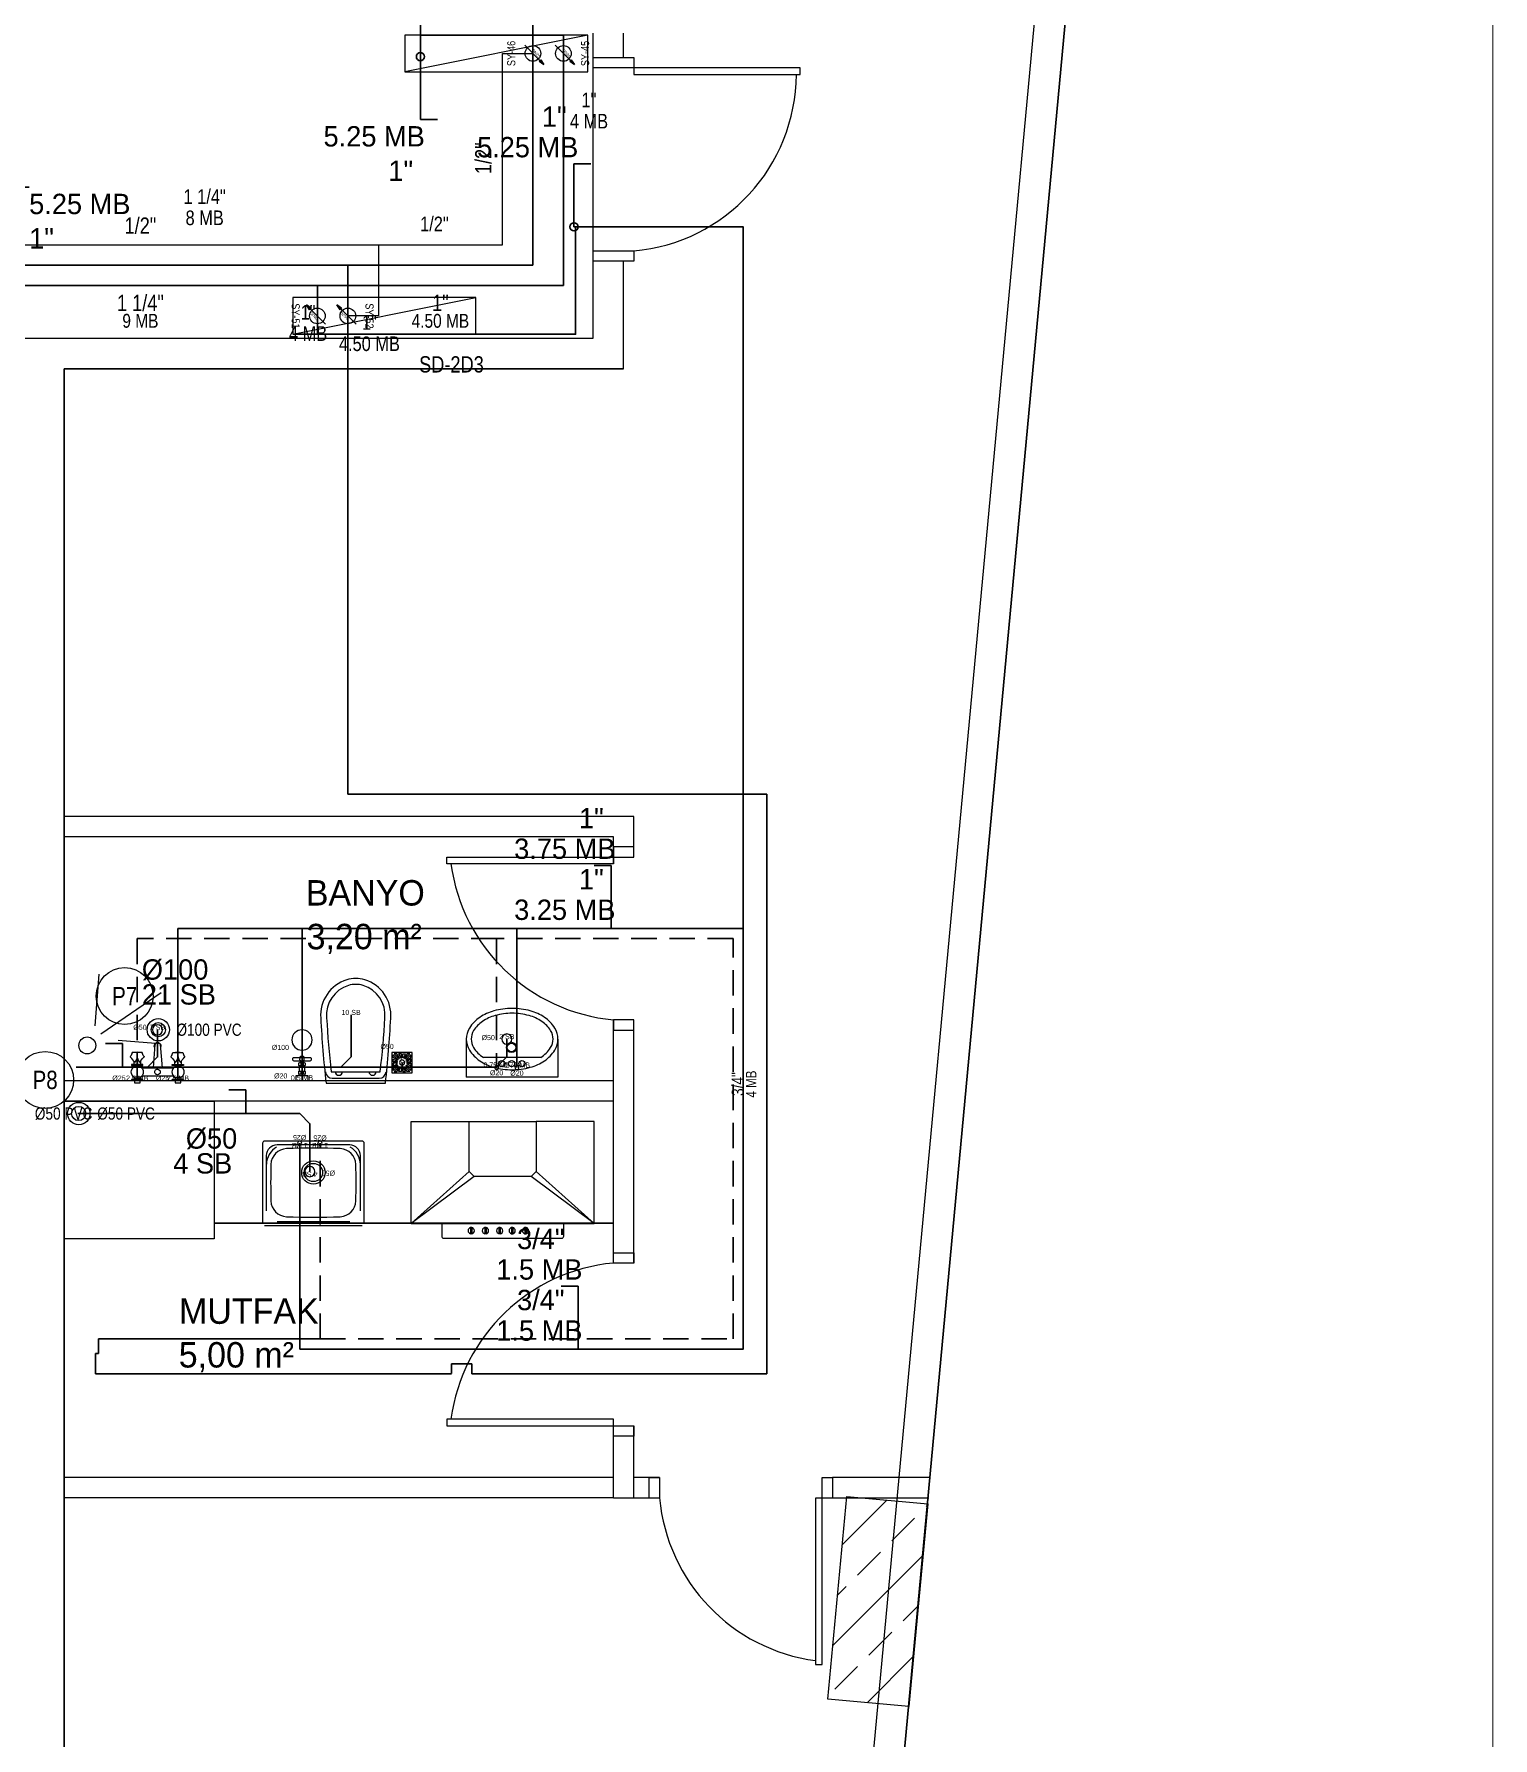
# Model space of a CAD drawing. Header units: centimetres. Extents: x 247996 to 315152, y -468471 to -440326.
# Drawn here: x 257984 to 258701, y -444919 to -444081 of the extents above; entities that cross this region are included whole.
import ezdxf
from ezdxf.enums import TextEntityAlignment as Align

# ---------------------------------------------------------------- set-up
doc = ezdxf.new("R2010")
doc.units = ezdxf.units.CM
doc.linetypes.add('0', pattern=[500, 500])
doc.linetypes.add('BASMA HATTI', pattern=[0.375, 0.25, -0.125])
for name, color, linetype, lineweight in [('SCOTT-ANTED', 144, 'CONTINUOUS', 0), ('SCOTT-MTY-PISSU-BORU-TAVANDAN', 6, 'PISSU HATTI', 30), ('SCOTT-MTY-PISSU-CAP', 211, 'CONTINUOUS', 30), ('SCOTT-MTY-SICAKSU-BORU', 1, 'BASMA HATTI', 30), ('SCOTT-MTY-SOGUKSU-BORU', 5, '0', 30), ('SCOTT-MTY-TEMIZSU-CAP', 101, 'CONTINUOUS', 30)]:
    doc.layers.add(name, color=color, linetype=linetype, lineweight=lineweight)
for name, color, linetype in [('SCOTT-MD-YUK-BIRIMI', 7, 'CONTINUOUS'), ('SCOTT-MKDU0', 50, 'CONTINUOUS'), ('SCOTT-MTY-PISSU-KOLON', 211, 'Continuous'), ('SCOTT-MTY-PISSU-KOLONNO', 211, 'Continuous'), ('SCOTT-MTY-SAYAC', 3, 'Continuous'), ('SCOTT-MTY-SIRKULASYON-BORU', 31, 'Continuous'), ('SCOTT-MTY-TEFRIS', 15, 'CONTINUOUS'), ('SCOTT-MTY-VANA', 1, 'Continuous'), ('SCOTT-MTY-YUK-BIRIMI', 7, 'CONTINUOUS')]:
    doc.layers.add(name, color=color, linetype=linetype)
doc.styles.add('CAP', font='wturkce.SHX', dxfattribs={"width": 0.65})
doc.styles.add('MtXpl_Comic_Sans_MS', font='comic.ttf')
doc.styles.add('MTY_CAP', font='wturkce.SHX', dxfattribs={"width": 0.65})
doc.styles.add('ROTAS', font='arial.ttf')
doc.linetypes.add('PISSU HATTI', pattern='A,0.5,0.5,["(",Standard,S=0.1,R=0,X=-0.01,Y=-0.036],-0.05', length=0.9)

# ---------------------------------------------------------------- blocks, each defined once
blk = doc.blocks.new('T-DOLAP')
blk.add_line((-45, -9), (45, 9))
blk.add_lwpolyline([(-45, -9), (45, -9), (45, 9), (-45, 9)], close=True)
blk = doc.blocks.new('MTY-SU SAYACI')
at = {"layer": 'SCOTT-MTY-VANA'}
blk.add_hatch(color=256, dxfattribs=at).paths.add_polyline_path([(9.8, 9.8), (5.6, 7), (7, 5.6)])
for p, q in [((-7.3, -7.3), (6.3, 6.3)), ((5.6, 7), (9.8, 9.8)), ((7, 5.6), (5.6, 7)), ((7, 5.6), (9.8, 9.8))]:
    blk.add_line(p, q, dxfattribs=at)
blk.add_circle((0, 0), 7, dxfattribs=at)
blk.add_attdef('CAP', (-2.3, -1.2), '', height=2.5, rotation=45, dxfattribs=at)
blk = doc.blocks.new('T-KOLON-P')
for radius in [5.5, 3.5]:
    blk.add_circle((0, 0), radius)
blk = doc.blocks.new('SUZGEC1')
at = {"layer": 'SCOTT-MTY-TEFRIS'}
blk.add_lwpolyline([(-5, -5), (-5, 5), (5, 5), (5, -5)], close=True, dxfattribs=at)
for points in [[(-4.33, 3.86), (-1.99, 1.52, 0.029484), (-2.15, 1.27), (-4.33, 2.48)], [(-2.48, 0.33), (-4.33, 0.33), (-4.33, 1.72), (-2.41, 0.65, 0.032775)], [(-3.86, 4.33), (-2.48, 4.33), (-1.27, 2.15, 0.029484), (-1.52, 1.99)], [(-0.65, 2.41, -0.032775), (-0.33, 2.48), (-0.33, 4.33), (-1.72, 4.33)], [(0.33, 2.48), (0.33, 4.33), (1.72, 4.33), (0.65, 2.41, 0.032775)], [(1.27, 2.15), (2.48, 4.33), (3.86, 4.33), (1.52, 1.99, 0.029484)], [(4.33, 3.86), (1.99, 1.52, -0.029484), (2.15, 1.27), (4.33, 2.48)], [(4.33, 0.33), (4.33, 1.72), (2.41, 0.65, -0.032775), (2.48, 0.33)], [(-2.48, -0.33), (-4.33, -0.33), (-4.33, -1.72), (-2.41, -0.65, -0.032775)], [(-4.33, -3.86), (-1.99, -1.52, -0.029484), (-2.15, -1.27), (-4.33, -2.48)], [(-3.86, -4.33), (-2.48, -4.33), (-1.27, -2.15, -0.029484), (-1.52, -1.99)], [(-0.33, -4.33), (-1.72, -4.33), (-0.65, -2.41, 0.032775), (-0.33, -2.48)], [(0.33, -2.48), (0.33, -4.33), (1.72, -4.33), (0.65, -2.41, -0.032775)], [(2.48, -4.33), (1.27, -2.15, 0.029484), (1.52, -1.99), (3.86, -4.33)], [(4.33, -2.48), (4.33, -3.86), (1.99, -1.52, 0.029484), (2.15, -1.27)], [(4.33, -0.33), (4.33, -1.72), (2.41, -0.65, 0.032775), (2.48, -0.33)]]:
    blk.add_lwpolyline(points, format="xyb", close=True, dxfattribs=at)
blk.add_circle((0, 0), 1.25, dxfattribs=at)
at = {"layer": 'SCOTT-MD-YUK-BIRIMI', "color": 6, "style": 'CAP'}
blk.add_attdef('PSCP', (4.29, 6.72), '', height=2.5, dxfattribs=at)
blk.add_attdef('PS', text='', height=2.5, dxfattribs=at).set_placement((0, 0), align=Align.CENTER)
blk = doc.blocks.new('EVIYE1')
at = {"layer": 'SCOTT-MTY-TEFRIS', "color": 6}
blk.add_circle((0, 15), 2.5, dxfattribs=at)
at = {"layer": 'SCOTT-MTY-TEFRIS', "color": 3, "ltscale": 10}
blk.add_circle((-5, 1), 1, dxfattribs=at)
at = {"layer": 'SCOTT-MTY-TEFRIS', "color": 1, "ltscale": 10}
blk.add_circle((5, 1), 1, dxfattribs=at)
at = {"layer": 'SCOTT-MD-YUK-BIRIMI', "color": 6, "style": 'CAP'}
blk.add_attdef('PS', text='', height=2.5, dxfattribs=at).set_placement((0, 15), align=Align.CENTER)
blk.add_attdef('PSCP', (6.08, 14.48), '', height=2.5, dxfattribs=at)
at = {"layer": 'SCOTT-MD-YUK-BIRIMI', "color": 3, "style": 'CAP'}
for tag, p in [('SO', (-5, 1)), ('SOCP', (-5, -2.99))]:
    blk.add_attdef(tag, text='', height=2.5, dxfattribs=at).set_placement(p, align=Align.CENTER)
at = {"layer": 'SCOTT-MD-YUK-BIRIMI', "color": 1, "style": 'CAP'}
for tag, p in [('SC', (5, 1)), ('SCCP', (5, -2.8))]:
    blk.add_attdef(tag, text='', height=2.5, dxfattribs=at).set_placement(p, align=Align.CENTER)
blk = doc.blocks.new('KLOZET1')
at = {"layer": 'SCOTT-MTY-TEFRIS', "color": 15}
blk.add_lwpolyline([(-3.88, 11.44, 0.414214), (-4.52, 10.8), (-4.52, 10.3, 0.414214), (-3.88, 9.66), (3.88, 9.66, 0.414214), (4.52, 10.3), (4.52, 10.8, 0.414214), (3.88, 11.44)], format="xyb", close=True, dxfattribs=at)
for points in [[(-1.61, 8.64), (-1.61, 7.54)], [(1.13, 8.88), (-1.06, 8.88)], [(-0.51, 8.64), (-0.51, 7.54)], [(0.58, 8.64), (0.58, 7.54)], [(1.68, 8.64), (1.68, 7.54)], [(-1.61, 4.45), (-1.61, 3.35)], [(-1.35, 3.17), (-1.35, 2.32), (1.42, 2.32), (1.42, 3.17)], [(-1.21, 7.21), (-1.21, 4.8)], [(-1.06, 7.3), (1.13, 7.3)], [(1.13, 4.69), (-1.06, 4.69)], [(-1.06, 3.11), (1.13, 3.11)], [(-0.51, 4.45), (-0.51, 3.35)], [(0.58, 4.45), (0.58, 3.35)], [(1.28, 4.8), (1.28, 5.24), (1.28, 7.21)], [(1.68, 4.45), (1.68, 3.35)]]:
    blk.add_lwpolyline(points, dxfattribs=at)
at = {"layer": 'SCOTT-MTY-TEFRIS', "color": 15, "elevation": 0}
for points in [[(-1, 10.3), (-1, 10.8, -0.414214), (-0.36, 11.44)], [(1, 10.3), (1, 10.8, 0.414214), (0.36, 11.44)]]:
    blk.add_lwpolyline(points, format="xyb", dxfattribs=at)
at = {"layer": 'SCOTT-MTY-TEFRIS', "color": 15}
for points in [[(-0.76, 11.45), (0.76, 11.45), (0.76, 11.98), (-0.76, 11.98)], [(-0.76, 8.88), (0.76, 8.88), (0.76, 9.66), (-0.76, 9.66)], [(3, 0), (-3, 0), (-3, 2.32), (3, 2.32)]]:
    blk.add_lwpolyline(points, close=True, dxfattribs=at)
at = {"layer": 'SCOTT-MTY-TEFRIS', "color": 6}
blk.add_circle((0, 20), 5, dxfattribs=at)
at = {"layer": 'SCOTT-MTY-TEFRIS', "color": 15}
for centre, radius, start, end in [((-1.06, 8.15), 0.734, 41.75917, 138.24096), ((-0.36, 10.3, 0), 0.641, 179.99985, 270.00006), ((0.04, 8.15), 0.734, 41.75917, 138.24096), ((0.36, 10.3, 0), 0.641, 270.00006, 0), ((1.13, 8.15), 0.734, 41.75917, 138.24096), ((-1.06, 8.03), 0.734, 221.7593, 318.24081), ((-1.06, 3.96), 0.734, 41.75917, 138.24096), ((-1.06, 3.84), 0.734, 221.7593, 318.24081), ((0.04, 8.03), 0.734, 221.7593, 318.24081), ((0.04, 3.96), 0.734, 41.75917, 138.24096), ((0.04, 3.84), 0.734, 221.7593, 318.24081), ((1.13, 8.03), 0.734, 221.7593, 318.24081), ((1.13, 3.96), 0.734, 41.75917, 138.24096), ((1.13, 3.84), 0.734, 221.7593, 318.24081)]:
    blk.add_arc(centre, radius, start, end, dxfattribs=at)
at = {"layer": 'SCOTT-MD-YUK-BIRIMI', "color": 6, "style": 'CAP'}
blk.add_attdef('PS', text='', height=2.5, dxfattribs=at).set_placement((0, 20), align=Align.CENTER)
blk.add_attdef('PSCP', (6.63, 15.09), '', height=2.5, dxfattribs=at)
at = {"layer": 'SCOTT-MD-YUK-BIRIMI', "color": 3, "style": 'CAP'}
blk.add_attdef('SO', text='', height=2.5, dxfattribs=at).set_placement((0, 0.13), align=Align.CENTER)
blk.add_attdef('SOCP', (7.43, 1.09), '', height=2.5, dxfattribs=at)
blk = doc.blocks.new('LAVABO1')
at = {"layer": 'SCOTT-MTY-TEFRIS', "color": 6}
blk.add_circle((0, 15), 2.5, dxfattribs=at)
at = {"layer": 'SCOTT-MTY-TEFRIS', "color": 3, "ltscale": 10}
blk.add_circle((-5, 1), 1, dxfattribs=at)
at = {"layer": 'SCOTT-MTY-TEFRIS', "color": 1, "ltscale": 10}
blk.add_circle((5, 1), 1, dxfattribs=at)
at = {"layer": 'SCOTT-MD-YUK-BIRIMI', "color": 6, "style": 'CAP'}
blk.add_attdef('PS', text='', height=2.5, dxfattribs=at).set_placement((0, 15), align=Align.CENTER)
blk.add_attdef('PSCP', (6.08, 14.48), '', height=2.5, dxfattribs=at)
at = {"layer": 'SCOTT-MD-YUK-BIRIMI', "color": 3, "style": 'CAP'}
for tag, p in [('SO', (-5, 1)), ('SOCP', (-5, -2.99))]:
    blk.add_attdef(tag, text='', height=2.5, dxfattribs=at).set_placement(p, align=Align.CENTER)
at = {"layer": 'SCOTT-MD-YUK-BIRIMI', "color": 1, "style": 'CAP'}
for tag, p in [('SC', (5, 1)), ('SCCP', (5, -2.8))]:
    blk.add_attdef(tag, text='', height=2.5, dxfattribs=at).set_placement(p, align=Align.CENTER)
blk = doc.blocks.new('DUS TEKNESI1')
at = {"layer": 'SCOTT-MTY-TEFRIS'}
for points in [[(0, 18.37), (-0.63, 18.37, 0.391322), (-1.29, 17.76), (-2.2, 6.27)], [(0, 18.37), (0.63, 18.37, -0.391322), (1.29, 17.76), (2.2, 6.27)], [(-10, 13.89), (-10, 12.2, -0.146062), (-11.33, 8.88, 0.113221), (-13.28, 11.48, -0.416893), (-13.31, 11.96)], [(-6.69, 11.96, -0.17585), (-7.51, 13.89), (-12.49, 13.89, -0.17585), (-13.31, 11.96)], [(6.69, 11.96, 0.17585), (7.51, 13.89), (12.49, 13.89, 0.17585), (13.31, 11.96)], [(10, 13.89), (10, 12.2, 0.146062), (11.33, 8.88, -0.113221), (13.28, 11.48)], [(-12.77, 0.5), (-12.77, 0), (-10, 0), (-7.23, 0), (-7.23, 0.5, 0.153746), (-12.77, 0.5), (-10, 0.5), (-7.23, 0.5)], [(-8.61, 6.88, -0.601952), (-8.61, 1.65), (-8.61, 0.83)], [(8.61, 6.88, 0.601952), (8.61, 1.65), (11.39, 1.65, 0.601952), (11.39, 6.88)], [(12.77, 0.5), (12.77, 0), (10, 0), (7.23, 0), (7.23, 0.5, -0.153746), (12.77, 0.5), (10, 0.5), (7.23, 0.5)]]:
    blk.add_lwpolyline(points, format="xyb", dxfattribs=at)
for points in [[(-11.64, 9.5), (-11.64, 8.01)], [(-8.36, 9.5), (-8.36, 8.01)], [(8.36, 9.5), (8.36, 8.01)], [(11.64, 9.5), (11.64, 8.01)], [(-11.39, 7.51), (-11.39, 6.88), (-8.61, 6.88)], [(-8.61, 1.65), (-11.39, 1.65), (-11.39, 0.83)], [(-8.61, 7.51), (-8.61, 6.88)], [(7.82, 6.27), (-7.82, 6.27)], [(-7.82, 2.27), (7.82, 2.27)], [(11.39, 7.51), (11.39, 6.88), (8.61, 6.88)], [(8.61, 7.51), (8.61, 6.88)], [(8.61, 1.65), (8.61, 0.83)], [(11.39, 1.65), (11.39, 0.83)]]:
    blk.add_lwpolyline(points, dxfattribs=at)
for points in [[(-12.77, 7.51), (-10, 7.51), (-7.23, 7.51), (-7.23, 8.01), (-10, 8.01), (-12.77, 8.01)], [(-8.61, 0), (-8.61, -1.03), (-11.39, -1.03), (-11.39, 0)], [(12.77, 7.51), (10, 7.51), (7.23, 7.51), (7.23, 8.01), (10, 8.01), (12.77, 8.01)], [(11.39, 0), (11.39, -1.03), (8.61, -1.03), (8.61, 0)]]:
    blk.add_lwpolyline(points, close=True, dxfattribs=at)
at = {"layer": 'SCOTT-MTY-TEFRIS', "color": 6}
blk.add_circle((0, 25), 2.5, dxfattribs=at)
at = {"layer": 'SCOTT-MTY-TEFRIS'}
for centre, radius, start, end in [((0, 17.2), 1.6, 330.69749, 209.30263), ((-9.99, 2.25), 11.85, 79.4131, 100.58675), ((-3.77, 12.76), 6.25, 185.20803, 218.44761), ((-2.03, 5.93), 7.27, 130.25508, 156.09376), ((-6.95, 11.74), 0.344, 310.56547, 41.0891), ((6.95, 11.74), 0.344, 138.91075, 229.43465), ((2.03, 5.93), 7.27, 23.90632, 49.74465), ((9.99, 2.25), 11.85, 79.4131, 100.58675), ((3.77, 12.76), 6.25, 321.55251, 354.79208), ((13.05, 11.74), 0.344, 310.56547, 41.0891), ((-10, 4.27), 2.96, 117.90841, 242.09186), ((0, 4.27), 1.37, 90.00021, 270.00006), ((0, 4.27), 1.37, 270.00006, 90.00021)]:
    blk.add_arc(centre, radius, start, end, dxfattribs=at)
at = {"layer": 'SCOTT-MD-YUK-BIRIMI', "color": 6, "style": 'CAP'}
blk.add_attdef('PS', text='', height=2.5, dxfattribs=at).set_placement((0, 25), align=Align.CENTER)
blk.add_attdef('PSCP', (5.6, 25), '', height=2.5, dxfattribs=at)
at = {"layer": 'SCOTT-MD-YUK-BIRIMI', "color": 3, "style": 'CAP'}
blk.add_attdef('SO', text='', height=2.5, dxfattribs=at).set_placement((-10, 0), align=Align.CENTER)
blk.add_attdef('SOCP', (-5.56, 0), '', height=2.5, dxfattribs=at)
at = {"layer": 'SCOTT-MD-YUK-BIRIMI', "color": 1, "style": 'CAP'}
blk.add_attdef('SC', text='', height=2.5, dxfattribs=at).set_placement((10, 0), align=Align.CENTER)
blk.add_attdef('SCCP', (15.92, 0), '', height=2.5, dxfattribs=at)
blk = doc.blocks.new('MTY-PIS SU CAP SB')
at = {"layer": 'SCOTT-MTY-PISSU-CAP'}
for p, q in [((0.833, 1.167), (0, 1.167)), ((0, 1.167), (0, 0))]:
    blk.add_line(p, q, dxfattribs=at)
at = {"layer": 'SCOTT-MTY-PISSU-CAP', "style": 'MTY_CAP', "width": 0.65}
blk.add_attdef('PSCP', text='', height=1, dxfattribs=at).set_placement((0.833, 1.79), align=Align.MIDDLE_LEFT)
at = {"layer": 'SCOTT-MTY-YUK-BIRIMI', "color": 211, "style": 'MTY_CAP', "width": 0.65}
blk.add_attdef('PS', text='', height=1, dxfattribs=at).set_placement((0.833, 0.566), align=Align.MIDDLE_LEFT)
blk = doc.blocks.new('MTY-TEMIZ SU CAP MB')
at = {"layer": 'SCOTT-MTY-TEMIZSU-CAP'}
for p, q in [((0.833, 3.096), (0, 3.096)), ((0, 3.096), (0, 0))]:
    blk.add_line(p, q, dxfattribs=at)
at = {"layer": 'SCOTT-MTY-TEMIZSU-CAP', "style": 'MTY_CAP', "width": 0.65}
for tag, p in [('SOCP', (0.833, 5.417)), ('SCCP', (0.833, 2.417))]:
    blk.add_attdef(tag, text='', height=1, dxfattribs=at).set_placement(p, align=Align.MIDDLE_LEFT)
at = {"layer": 'SCOTT-MTY-YUK-BIRIMI', "color": 101, "style": 'MTY_CAP', "width": 0.65}
for tag, p in [('SO', (0.833, 3.917)), ('SC', (0.833, 0.917))]:
    blk.add_attdef(tag, text='', height=1, dxfattribs=at).set_placement(p, align=Align.MIDDLE_LEFT)

msp = doc.modelspace()

# ---------------------------------------------------------------- linework, layer by layer
at = {"layer": 'SCOTT-ANTED'}
msp.add_line((258701.02, -440326.55), (258701.02, -447826.55), dxfattribs=at)
at = {"layer": 'SCOTT-MKDU0', "color": 8, "ltscale": 0.03}
for p, q in [((258188.47, -447327.49), (258575.71, -443160.12)), ((258575.71, -443160.12), (258188.47, -447327.49)), ((258461.14, -444230.95), (258560.7, -443159.51)), ((258258.6, -444098.04), (258258.6, -444080.95)), ((258258.6, -444230.95), (258258.6, -444080.95)), ((258273.6, -444093.04), (258273.6, -444080.95)), ((258258.6, -444230.95), (258258.6, -444188.04)), ((258273.6, -444245.95), (258273.6, -444193.04)), ((257134.53, -444230.95), (258258.6, -444230.95)), ((257668.6, -444230.95), (258258.6, -444230.95)), ((258372.33, -445186.67), (258461.14, -444230.95)), ((257998.6, -444245.95), (258273.6, -444245.95)), ((257998.6, -445186.67), (257998.6, -444245.95)), ((257998.6, -445186.67), (257998.6, -444245.95)), ((258273.6, -444245.95), (257998.6, -444245.95)), ((257998.6, -444465.95), (257998.6, -444245.95)), ((257998.6, -444355.95), (257998.6, -444245.95)), ((257998.6, -444245.95), (258108.6, -444245.95)), ((258273.6, -444245.95), (257998.6, -444245.95)), ((257998.6, -444245.95), (257998.6, -445186.67)), ((258258.6, -444245.95), (258273.6, -444245.95)), ((258278.6, -444465.95), (257998.6, -444465.95)), ((258278.6, -444485.95), (258278.6, -444465.95)), ((258268.6, -444475.95), (257998.6, -444475.95)), ((258268.6, -444489.26), (258268.6, -444475.95)), ((258268.6, -444489.26), (258268.6, -444475.95)), ((258013.78, -444568.87), (258015.74, -444543.5)), ((258016.57, -444572.76), (258046.15, -444552.56)), ((258268.6, -444685.49), (258268.6, -444565.95)), ((258268.6, -444585.95), (258268.6, -444565.95)), ((258278.6, -444685.49), (258278.6, -444565.95)), ((258024.99, -444576.01), (258043.37, -444577.43)), ((258196.25, -444575.41), (258196.25, -444594.06)), ((258241.28, -444575.41), (258241.28, -444594.06)), ((258232.82, -444584.43), (258204.72, -444584.43)), ((258241.28, -444594.06), (258196.25, -444594.06)), ((258268.6, -444595.95), (257998.6, -444595.95)), ((258268.6, -444605.95), (257998.6, -444605.95)), ((257998.6, -444605.95), (258072.22, -444605.95)), ((257998.6, -444673.64), (257998.6, -444605.95)), ((258072.22, -444605.95), (258072.22, -444673.64)), ((258169.11, -444615.96), (258197.61, -444615.96)), ((258169.11, -444665.96), (258169.11, -444615.96)), ((258259.11, -444615.96), (258230.61, -444615.96)), ((258259.11, -444665.96), (258259.11, -444615.96)), ((258096.05, -444626.55), (258096.05, -444665.97)), ((258145.05, -444625.55), (258097.05, -444625.55)), ((258138.9, -444627.4), (258103.2, -444627.4)), ((258146.05, -444665.97), (258146.05, -444626.55)), ((258097.9, -444632.7), (258097.9, -444659.82)), ((258144.2, -444659.82), (258144.2, -444632.7)), ((258169.11, -444665.96), (258197.61, -444640.46)), ((258200.11, -444642.96), (258169.11, -444665.96)), ((258259.11, -444665.96), (258228.11, -444642.96)), ((258230.61, -444640.46), (258259.11, -444665.96)), ((258268.6, -444665.95), (258072.22, -444665.95)), ((258072.22, -444665.95), (258268.6, -444665.95)), ((258072.22, -444665.95), (258268.6, -444665.95)), ((258097.05, -444666.97), (258145.05, -444666.97)), ((258103.2, -444665.12), (258138.9, -444665.12)), ((258169.11, -444665.96), (258259.11, -444665.96)), ((258184.13, -444665.96), (258184.13, -444672.26)), ((258198.32, -444668.01), (258198.32, -444670.59)), ((258198.94, -444668.01), (258198.32, -444668.01)), ((258198.94, -444668.01), (258198.94, -444670.59)), ((258205.32, -444668.01), (258205.32, -444670.59)), ((258205.94, -444668.01), (258205.32, -444668.01)), ((258205.94, -444668.01), (258205.94, -444670.59)), ((258212.31, -444668.01), (258212.31, -444670.59)), ((258212.93, -444668.01), (258212.31, -444668.01)), ((258212.93, -444668.01), (258212.93, -444670.59)), ((258218.46, -444668.01), (258218.46, -444670.59)), ((258219.08, -444668.01), (258218.46, -444668.01)), ((258219.08, -444668.01), (258219.08, -444670.59)), ((258225.05, -444668.01), (258225.05, -444670.59)), ((258225.66, -444668.01), (258225.05, -444668.01)), ((258225.66, -444668.01), (258225.66, -444670.59)), ((258244.13, -444672.26), (258244.13, -444665.96)), ((258072.22, -444673.64), (257998.6, -444673.64)), ((258185.13, -444673.26), (258243.13, -444673.26)), ((258198.32, -444670.59), (258198.32, -444671.1)), ((258198.94, -444671.1), (258198.32, -444671.1)), ((258198.94, -444670.59), (258198.94, -444671.09)), ((258205.32, -444670.59), (258205.32, -444671.1)), ((258205.94, -444671.1), (258205.32, -444671.1)), ((258205.94, -444670.59), (258205.94, -444671.09)), ((258212.31, -444670.59), (258212.31, -444671.1)), ((258212.93, -444671.1), (258212.31, -444671.1)), ((258212.93, -444670.59), (258212.93, -444671.1)), ((258218.46, -444670.59), (258218.46, -444671.1)), ((258218.46, -444671.1), (258219.08, -444671.1)), ((258219.08, -444670.59), (258219.08, -444671.1)), ((258225.05, -444670.59), (258225.05, -444671.1)), ((258225.05, -444671.1), (258225.66, -444671.1)), ((258225.66, -444670.59), (258225.66, -444671.1)), ((258268.6, -444800.95), (258268.6, -444762.17)), ((258278.6, -444800.95), (258278.6, -444765.49)), ((258268.6, -444790.83), (257998.6, -444790.83)), ((258291.23, -444790.95), (258278.6, -444790.95)), ((258424.17, -444790.95), (258376.23, -444790.95)), ((258268.6, -444800.83), (257998.6, -444800.83)), ((258291.23, -444800.95), (258268.6, -444800.95)), ((258374.03, -444899.76), (258383.28, -444800.19)), ((258423.6, -444800.95), (258376.23, -444800.95)), ((258381.07, -444823.93), (258402.98, -444802.02)), ((258383.28, -444800.19), (258423.11, -444803.89)), ((258423.11, -444803.89), (258413.86, -444903.47)), ((258422.28, -444805.17), (258423.06, -444804.4)), ((258405.44, -444822.01), (258416.67, -444810.79)), ((258376.47, -444873.43), (258420.76, -444829.15)), ((258388.61, -444838.85), (258399.83, -444827.62)), ((258378.77, -444848.68), (258382.99, -444844.46)), ((258411.06, -444861.3), (258418.46, -444853.9)), ((258394.22, -444878.14), (258405.44, -444866.91)), ((258393.26, -444901.55), (258416.16, -444878.65)), ((258377.38, -444894.98), (258388.61, -444883.75)), ((258413.86, -444903.47), (258374.03, -444899.76))]:
    msp.add_line(p, q, dxfattribs=at)
for points in [[(258258.6, -444098.04), (258258.6, -444093.04), (258278.6, -444093.04), (258278.6, -444098.04), (258258.6, -444098.04)], [(258258.6, -444098.04), (258258.6, -444093.04), (258278.6, -444093.04), (258278.6, -444098.04), (258258.6, -444098.04)], [(258258.6, -444098.04), (258258.6, -444093.04), (258278.6, -444093.04), (258278.6, -444098.04), (258258.6, -444098.04)], [(258258.6, -444193.04), (258258.6, -444188.04), (258278.6, -444188.04), (258278.6, -444193.04), (258258.6, -444193.04)], [(258258.6, -444193.04), (258258.6, -444188.04), (258278.6, -444188.04), (258278.6, -444193.04), (258258.6, -444193.04)], [(258258.6, -444193.04), (258258.6, -444188.04), (258278.6, -444188.04), (258278.6, -444193.04), (258258.6, -444193.04)], [(258278.6, -444485.95), (258278.6, -444480.95), (258268.6, -444480.95), (258268.6, -444485.95), (258278.6, -444485.95)], [(258278.6, -444570.95), (258278.6, -444565.95), (258268.6, -444565.95), (258268.6, -444570.95), (258278.6, -444570.95)], [(258278.6, -444680.49), (258278.6, -444685.49), (258268.6, -444685.49), (258268.6, -444680.49), (258278.6, -444680.49)], [(258278.6, -444765.49), (258278.6, -444770.49), (258268.6, -444770.49), (258268.6, -444765.49), (258278.6, -444765.49)], [(258286.23, -444790.95), (258291.23, -444790.95), (258291.23, -444800.95), (258286.23, -444800.95), (258286.23, -444790.95)], [(258371.23, -444790.95), (258376.23, -444790.95), (258376.23, -444800.95), (258371.23, -444800.95), (258371.23, -444790.95)]]:
    msp.add_lwpolyline(points, dxfattribs=at)
for points in [[(258278.6, -444098.04), (258278.6, -444101.36), (258360.47, -444101.36), (258360.47, -444098.04)], [(258278.6, -444098.04), (258278.6, -444101.36), (258360.47, -444101.36), (258360.47, -444098.04)], [(258278.6, -444098.04), (258278.6, -444101.36), (258360.47, -444101.36), (258360.47, -444098.04)], [(258268.6, -444485.95), (258268.6, -444489.26), (258186.73, -444489.26), (258186.73, -444485.95)], [(258268.6, -444765.49), (258268.6, -444762.17), (258186.73, -444762.17), (258186.73, -444765.49)], [(258371.23, -444800.95), (258367.92, -444800.95), (258367.92, -444882.82), (258371.23, -444882.82)]]:
    msp.add_lwpolyline(points, close=True, dxfattribs=at)
for points in [[(258156.48, -444596.99, 0.01664), (258159.1, -444565.15, 0.351622), (258146.32, -444546.24, 0.068714), (258141.89, -444545.63, 0.068714), (258137.47, -444546.24, 0.351622), (258124.69, -444565.15, 0.01664), (258127.3, -444596.99)], [(258153.91, -444591.42, 0.016866), (258156.23, -444564.96, 0.351778), (258145.5, -444549, 0.068022), (258141.89, -444548.51, 0.068022), (258138.29, -444549, 0.351778), (258127.56, -444564.96, 0.016866), (258129.87, -444591.42)]]:
    msp.add_lwpolyline(points, format="xyb", close=True, dxfattribs=at)
msp.add_lwpolyline([(258127.02, -444591.54, 0.389191), (258130.37, -444594.61), (258141.89, -444594.61), (258153.42, -444594.61, 0.389191), (258156.76, -444591.54, 0.389191)], format="xyb", dxfattribs=at)
for centre, radius in [((258009.87, -444578.52, 51), 4.14), ((258218.52, -444579.52), 2.52), ((258218.52, -444579.52), 2.12), ((258213.65, -444587.46), 1.56), ((258218.57, -444587.46), 1.56), ((258223.62, -444587.46), 1.56)]:
    msp.add_circle(centre, radius, dxfattribs=at)
for centre, radius, start, end in [((258270.94, -444100.79), 87.59, 275.01909, 359.63134), ((258270.94, -444100.79), 87.59, 275.01909, 359.63134), ((258270.94, -444100.79), 87.59, 275.01909, 359.63134), ((258276.83, -444477.38), 88.95, 187.67474, 264.69191), ((258216.26, -444584.74), 24.08, 105.51757, 123.83466), ((258218.77, -444593.79), 33.47, 90, 105.51757), ((258218.77, -444593.79), 33.47, 74.48243, 90), ((258221.28, -444584.74), 24.08, 56.16534, 74.48243), ((258206.58, -444575.41), 10.33, 148.28659, 180), ((258212.42, -444579.02), 17.19, 123.83466, 148.28659), ((258212.42, -444579.02), 14.8, 123.83466, 148.28659), ((258216.26, -444584.74), 21.68, 105.51757, 123.83466), ((258218.77, -444593.79), 31.07, 90, 105.51757), ((258218.77, -444593.79), 31.07, 74.48243, 90), ((258221.28, -444584.74), 21.68, 56.16534, 74.48243), ((258225.12, -444579.02), 14.8, 31.71341, 56.16534), ((258225.12, -444579.02), 17.19, 31.71341, 56.16534), ((258230.96, -444575.41), 10.33, 0, 31.71341), ((258206.58, -444575.41), 10.33, 180, 211.71341), ((258206.58, -444575.41), 7.93, 148.28659, 180), ((258206.58, -444575.41), 7.93, 180, 211.71341), ((258230.96, -444575.41), 7.93, 0, 31.71341), ((258230.96, -444575.41), 7.93, 328.28659, 0), ((258230.96, -444575.41), 10.33, 328.28659, 0), ((258212.42, -444571.8), 17.19, 211.71341, 236.16534), ((258212.42, -444571.8), 14.8, 211.71341, 238.62326), ((258216.26, -444566.08), 24.08, 236.16534, 254.48243), ((258221.28, -444566.08), 24.08, 285.51757, 303.83466), ((258225.12, -444571.8), 14.8, 301.37674, 328.28659), ((258225.12, -444571.8), 17.19, 303.83466, 328.28659), ((258133.59, -444591.42), 1.78, 180, 0), ((258150.2, -444591.42), 1.78, 180, 0), ((258218.77, -444557.03), 33.47, 254.48243, 270), ((258218.77, -444557.03), 33.47, 270, 285.51757), ((258198.66, -444669.57), 1.54, 102.62331, 257.3765), ((258198.66, -444669.57), 1.54, 280.53795, 79.42462), ((258205.65, -444669.57), 1.54, 102.62331, 257.3765), ((258205.65, -444669.57), 1.54, 280.53795, 79.42462), ((258212.65, -444669.57), 1.54, 102.62331, 257.3765), ((258212.65, -444669.57), 1.54, 280.53795, 79.42462), ((258218.8, -444669.57), 1.54, 102.62331, 257.3765), ((258218.8, -444669.57), 1.54, 280.53795, 79.42462), ((258225.38, -444669.57), 1.54, 102.62331, 257.3765), ((258225.38, -444669.57), 1.54, 280.53795, 79.42462), ((258185.13, -444672.26), 1, 180, 270), ((258243.13, -444672.26), 1, 270, 0), ((258276.83, -444774.05), 88.95, 95.30809, 172.32526), ((258379.8, -444792.72), 88.95, 185.30809, 262.32526)]:
    msp.add_arc(centre, radius, start, end, dxfattribs=at)
for centre, major_axis, start_param, end_param in [((258097.05, -444626.55), (-0.707, 0.707), -0.785398, 0.785398), ((258103.2, -444632.7), (-3.75, 3.75), -0.785398, 0.785398), ((258108.05, -444637.22), (-7.14, 7.14), -0.258001, 0.758428), ((258138.9, -444632.7), (3.75, 3.75), 5.497787, 7.068583), ((258134.06, -444637.22), (7.14, 7.14), 5.524757, 6.541187), ((258145.05, -444626.55), (-0.707, 0.707), 3.926991, 5.497787), ((258432.3, -444645.97), (-234.94, 234.94), 0.758428, 0.812368), ((258108.17, -444637.23), (5.66, 5.66), 0.825137, 2.329224), ((258121.05, -444961.22), (-332.25, 0), 4.67265, 4.752129), ((258121.05, -444640.97), (4.07, 4.07), 3.926991, 10.210176), ((258121.05, -444640.97), (3.18, 3.18), 3.926991, 10.210176), ((258133.94, -444637.23), (5.66, 5.66), 5.524757, 7.028844), ((257809.8, -444645.97), (234.94, 234.94), 5.470817, 5.524757), ((258108.17, -444654.72), (-5.66, 5.66), 0.812368, 2.316455), ((258133.94, -444654.72), (-5.66, 5.66), 2.395934, 3.900021), ((258121.05, -444330.72), (-332.25, 0), 1.531058, 1.610536)]:
    msp.add_ellipse(centre, major_axis=major_axis, ratio=1, start_param=start_param, end_param=end_param, dxfattribs=at)
at = {"layer": 'SCOTT-MKDU0', "color": 8, "ltscale": 0.03, "invisible_edges": 4}
for points in [[(258197.61, -444615.96), (258230.61, -444615.96), (258230.61, -444640.46), (258197.61, -444640.46)], [(258228.11, -444642.96), (258200.11, -444642.96), (258197.61, -444640.46), (258230.61, -444640.46)]]:
    msp.add_3dface(points, dxfattribs=at)
at = {"layer": 'SCOTT-MTY-PISSU-BORU-TAVANDAN', "ltscale": 50}
for points in [[(258134.58, -444589.17), (258139.58, -444584.17), (258139.58, -444563.55)], [(258039.43, -444589.17), (258044.43, -444584.17), (258044.43, -444570.84)], [(258211.14, -444589.17), (258216.14, -444584.17), (258216.14, -444575.39)], [(258004.42, -444589.17), (258039.43, -444589.17)], [(258039.43, -444589.17), (258134.58, -444589.17)], [(258134.58, -444589.17), (258164.64, -444589.17)], [(258164.64, -444589.17), (258164.64, -444586.99)], [(258164.64, -444589.17), (258211.14, -444589.17)], [(258005.31, -444611.99), (258114.32, -444611.99)], [(258114.32, -444611.99), (258119.32, -444616.99), (258119.32, -444640.55)]]:
    msp.add_lwpolyline(points, dxfattribs=at)
at = {"layer": 'SCOTT-MTY-PISSU-KOLONNO'}
for centre in [(258028.26, -444554.27), (257989.16, -444595.47)]:
    msp.add_circle(centre, 14, dxfattribs=at)
at = {"layer": 'SCOTT-MTY-SICAKSU-BORU'}
for points in [[(258229, -444082), (258229, -443968), (258231, -443968), (258101, -443968), (258101, -443598), (258501, -443598), (258501, -443608), (258503.33, -443608), (258503.33, -443612.21)], [(258229, -444100), (258229, -444082)], [(258138, -444195), (258229, -444195), (258229, -444100)], [(257934, -444195), (258138, -444195)], [(258138, -444195), (258138, -444211)], [(258138, -444211), (258138, -444229)], [(258138, -444229), (258138, -444455), (258344, -444455), (258344, -444740), (258199, -444740), (258199, -444735), (258189, -444735), (258189, -444740), (258014, -444740), (258014, -444730), (258015.43, -444730), (258015.43, -444722.79)], [(258015.43, -444722.79), (258124.32, -444722.79)]]:
    msp.add_lwpolyline(points, dxfattribs=at)
at = {"layer": 'SCOTT-MTY-SICAKSU-BORU', "ltscale": 50}
for points in [[(258034.43, -444526.01), (258034.43, -444595.84)], [(258211.14, -444526.01), (258034.43, -444526.01)], [(258124.32, -444722.79), (258327.38, -444722.79), (258327.38, -444526.01), (258211.14, -444526.01)], [(258211.14, -444526.01), (258211.14, -444589.39)], [(258124.32, -444722.79), (258124.32, -444626.55)]]:
    msp.add_lwpolyline(points, dxfattribs=at)
at = {"layer": 'SCOTT-MTY-SIRKULASYON-BORU'}
for points in [[(258214, -444100), (258214, -444091), (258229, -444091)], [(258153, -444185), (258214, -444185), (258214, -444100)], [(257919, -444185), (258153, -444185)], [(258153, -444185), (258153, -444211)], [(258153, -444211), (258153, -444220), (258138, -444220)]]:
    msp.add_lwpolyline(points, dxfattribs=at)
at = {"layer": 'SCOTT-MTY-SOGUKSU-BORU', "ltscale": 50}
for points in [[(258173.68, -443799.52), (258173.68, -443870.33), (258173.68, -443870.33), (258173.68, -444025.14), (258173.68, -444025.14), (258173.68, -444092.55)], [(258114.32, -444727.79), (258332.38, -444727.79), (258332.38, -444176.21), (258249.17, -444176.21)], [(258054.43, -444521.01), (258054.43, -444595.84)], [(258115.47, -444521.01), (258054.43, -444521.01)], [(258115.47, -444521.01), (258115.47, -444595.71)], [(258221.14, -444521.01), (258115.47, -444521.01)], [(258221.14, -444521.01), (258221.14, -444589.39)], [(258332.38, -444521.01), (258221.14, -444521.01)], [(258114.32, -444727.79), (258114.32, -444626.55)]]:
    msp.add_lwpolyline(points, dxfattribs=at)
at = {"layer": 'SCOTT-MTY-SOGUKSU-BORU'}
for points in [[(258244, -444082), (258173.68, -444082)], [(258244, -444100), (258244, -444082)], [(258123, -444205), (258244, -444205), (258244, -444100)], [(258123, -444229), (258114, -444229), (258250, -444229), (258250, -444176)], [(257949, -444205), (258123, -444205)], [(258123, -444205), (258123, -444211)], [(258123, -444211), (258123, -444229)]]:
    msp.add_lwpolyline(points, dxfattribs=at)
at = {"layer": 'SCOTT-MTY-SOGUKSU-BORU', "ltscale": 50}
for centre in [(258173.68, -444092.55), (258249.17, -444176.21), (258249.17, -444176.21)]:
    msp.add_circle(centre, 2, dxfattribs=at)

# ---------------------------------------------------------------- block references
at = {"layer": 'SCOTT-MTY-PISSU-CAP'}
ref = msp.add_blockref('MTY-PIS SU CAP SB', (258027.19, -444589.17), dxfattribs=dict(at, xscale=-10, yscale=10))
ref.add_attrib('PSCP', '%%C100', dxfattribs={"height": 10, "style": 'MTY_CAP'}).set_placement((258036.71, -444541.21), align=Align.MIDDLE_LEFT)
ref.add_attrib('PS', '21 SB', dxfattribs={"layer": 'SCOTT-MTY-YUK-BIRIMI', "height": 10, "style": 'MTY_CAP'}).set_placement((258036.71, -444553.45), align=Align.MIDDLE_LEFT)
ref = msp.add_blockref('MTY-PIS SU CAP SB', (258087.88, -444611.99), dxfattribs=dict(at, xscale=-10, yscale=10))
ref.add_attrib('PSCP', '%%C50', dxfattribs={"height": 10, "style": 'MTY_CAP'}).set_placement((258058.34, -444624.25), align=Align.MIDDLE_LEFT)
ref.add_attrib('PS', '4 SB', dxfattribs={"layer": 'SCOTT-MTY-YUK-BIRIMI', "height": 10, "style": 'MTY_CAP'}).set_placement((258052.15, -444636.49), align=Align.MIDDLE_LEFT)
at = {"layer": 'SCOTT-MTY-PISSU-KOLON'}
for p in [(258044.8, -444570.8), (258005.7, -444612)]:
    msp.add_blockref('T-KOLON-P', p, dxfattribs=at)
at = {"layer": 'SCOTT-MTY-SAYAC', "rotation": 180}
msp.add_blockref('T-DOLAP', (258211, -444091), dxfattribs=at)
at = {"layer": 'SCOTT-MTY-SAYAC'}
ref = msp.add_blockref('MTY-SU SAYACI', (258229, -444091), dxfattribs=dict(at, xscale=0.55, yscale=0.55, rotation=270))
ref.add_attrib('CAP', 'DN20', (258228.37, -444089.74), dxfattribs={"height": 1.375, "rotation": 315})
ref = msp.add_blockref('MTY-SU SAYACI', (258244, -444091), dxfattribs=dict(at, xscale=0.55, yscale=0.55, rotation=270))
ref.add_attrib('CAP', 'DN20', (258243.37, -444089.74), dxfattribs={"height": 1.375, "rotation": 315})
msp.add_blockref('T-DOLAP', (258156, -444220), dxfattribs=at)
ref = msp.add_blockref('MTY-SU SAYACI', (258123, -444220), dxfattribs=dict(at, xscale=0.55, yscale=0.55, rotation=90))
ref.add_attrib('CAP', 'DN20', (258123.63, -444221.26), dxfattribs={"height": 1.375, "rotation": 135})
ref = msp.add_blockref('MTY-SU SAYACI', (258138, -444220), dxfattribs=dict(at, xscale=0.55, yscale=0.55, rotation=90))
ref.add_attrib('CAP', 'DN20', (258138.63, -444221.26), dxfattribs={"height": 1.375, "rotation": 135})
at = {"layer": 'SCOTT-MTY-TEMIZSU-CAP'}
ref = msp.add_blockref('MTY-TEMIZ SU CAP MB', (258173.68, -444092.55), dxfattribs=dict(at, xscale=-10, yscale=10, rotation=180))
ref.add_attrib('SO', '5.25 MB', dxfattribs={"layer": 'SCOTT-MTY-YUK-BIRIMI', "height": 10, "style": 'MTY_CAP'}).set_placement((258126.04, -444131.72), align=Align.MIDDLE_LEFT)
ref.add_attrib('SOCP', '1"', dxfattribs={"height": 10, "style": 'MTY_CAP'}).set_placement((258157.92, -444148.62), align=Align.MIDDLE_LEFT)
ref = msp.add_blockref('MTY-TEMIZ SU CAP MB', (258249.17, -444176.21), dxfattribs=dict(at, xscale=10, yscale=10))
ref.add_attrib('SO', '5.25 MB', dxfattribs={"layer": 'SCOTT-MTY-YUK-BIRIMI', "height": 10, "style": 'MTY_CAP'}).set_placement((258201.52, -444137.04), align=Align.MIDDLE_LEFT)
ref.add_attrib('SOCP', '1"', dxfattribs={"height": 10, "style": 'MTY_CAP'}).set_placement((258233.4, -444122.04), align=Align.MIDDLE_LEFT)
ref = msp.add_blockref('MTY-TEMIZ SU CAP MB', (257972.97, -444125.79), dxfattribs=dict(at, xscale=-10, yscale=10, rotation=180))
ref.add_attrib('SO', '5.25 MB', dxfattribs={"layer": 'SCOTT-MTY-YUK-BIRIMI', "height": 10, "style": 'MTY_CAP'}).set_placement((257981.3, -444164.96), align=Align.MIDDLE_LEFT)
ref.add_attrib('SOCP', '1"', dxfattribs={"height": 10, "style": 'MTY_CAP'}).set_placement((257981.3, -444181.86), align=Align.MIDDLE_LEFT)
ref = msp.add_blockref('MTY-TEMIZ SU CAP MB', (258267.4, -444521.01), dxfattribs=dict(at, xscale=-10, yscale=10))
ref.add_attrib('SCCP', '1"', dxfattribs={"height": 10, "style": 'MTY_CAP'}).set_placement((258251.64, -444496.84), align=Align.MIDDLE_LEFT)
ref.add_attrib('SC', '3.25 MB', dxfattribs={"layer": 'SCOTT-MTY-YUK-BIRIMI', "height": 10, "style": 'MTY_CAP'}).set_placement((258219.76, -444511.84), align=Align.MIDDLE_LEFT)
ref.add_attrib('SO', '3.75 MB', dxfattribs={"layer": 'SCOTT-MTY-YUK-BIRIMI', "height": 10, "style": 'MTY_CAP'}).set_placement((258219.76, -444481.84), align=Align.MIDDLE_LEFT)
ref.add_attrib('SOCP', '1"', dxfattribs={"height": 10, "style": 'MTY_CAP'}).set_placement((258251.64, -444466.84), align=Align.MIDDLE_LEFT)
ref = msp.add_blockref('MTY-TEMIZ SU CAP MB', (258251.19, -444727.79), dxfattribs=dict(at, xscale=-10, yscale=10))
ref.add_attrib('SCCP', '3/4"', dxfattribs={"height": 10, "style": 'MTY_CAP'}).set_placement((258221.19, -444703.63), align=Align.MIDDLE_LEFT)
ref.add_attrib('SC', '1.5 MB', dxfattribs={"layer": 'SCOTT-MTY-YUK-BIRIMI', "height": 10, "style": 'MTY_CAP'}).set_placement((258210.98, -444718.63), align=Align.MIDDLE_LEFT)
ref.add_attrib('SO', '1.5 MB', dxfattribs={"layer": 'SCOTT-MTY-YUK-BIRIMI', "height": 10, "style": 'MTY_CAP'}).set_placement((258210.98, -444688.63), align=Align.MIDDLE_LEFT)
ref.add_attrib('SOCP', '3/4"', dxfattribs={"height": 10, "style": 'MTY_CAP'}).set_placement((258221.19, -444673.63), align=Align.MIDDLE_LEFT)
at = {"layer": 'SCOTT-MTY-VANA'}
ref = msp.add_blockref('KLOZET1', (258115.47, -444595.84), dxfattribs=dict(at, xscale=-1))
ref.add_attrib('SO', '0.5 MB', dxfattribs={"layer": 'SCOTT-MD-YUK-BIRIMI', "height": 2.5, "style": 'CAP'}).set_placement((258115.47, -444595.71), align=Align.CENTER)
ref.add_attrib('PS', '10 SB', dxfattribs={"layer": 'SCOTT-MD-YUK-BIRIMI', "height": 2.5, "style": 'CAP'}).set_placement((258139.58, -444563.55), align=Align.CENTER)
ref.add_attrib('PSCP', '%%C100', (258100.63, -444580.75), dxfattribs={"layer": 'SCOTT-MD-YUK-BIRIMI', "height": 2.5, "style": 'CAP'})
ref.add_attrib('SOCP', '%%C20', (258101.74, -444594.75), dxfattribs={"layer": 'SCOTT-MD-YUK-BIRIMI', "height": 2.5, "style": 'CAP'})
ref = msp.add_blockref('DUS TEKNESI1', (258044.43, -444595.84), dxfattribs=dict(at, xscale=-1))
ref.add_attrib('SO', '2.5 MB', dxfattribs={"layer": 'SCOTT-MD-YUK-BIRIMI', "height": 2.5, "style": 'CAP'}).set_placement((258054.43, -444595.84), align=Align.CENTER)
ref.add_attrib('SC', '2.5 MB', dxfattribs={"layer": 'SCOTT-MD-YUK-BIRIMI', "height": 2.5, "style": 'CAP'}).set_placement((258034.43, -444595.84), align=Align.CENTER)
ref.add_attrib('PS', '7 SB', dxfattribs={"layer": 'SCOTT-MD-YUK-BIRIMI', "height": 2.5, "style": 'CAP'}).set_placement((258044.43, -444570.84), align=Align.CENTER)
ref.add_attrib('PSCP', '%%C50', (258032.53, -444570.84), dxfattribs={"layer": 'SCOTT-MD-YUK-BIRIMI', "height": 2.5, "style": 'CAP'})
ref.add_attrib('SCCP', '%%C25', (258022.2, -444595.84), dxfattribs={"layer": 'SCOTT-MD-YUK-BIRIMI', "height": 2.5, "style": 'CAP'})
ref.add_attrib('SOCP', '%%C25', (258043.68, -444595.84), dxfattribs={"layer": 'SCOTT-MD-YUK-BIRIMI', "height": 2.5, "style": 'CAP'})
ref = msp.add_blockref('SUZGEC1', (258164.64, -444586.99), dxfattribs=dict(at, xscale=-1))
ref.add_attrib('PS', '2 SB', dxfattribs={"layer": 'SCOTT-MD-YUK-BIRIMI', "color": 6, "height": 2.5, "style": 'CAP'}).set_placement((258164.64, -444586.99), align=Align.CENTER)
ref.add_attrib('PSCP', '%%C50', (258154.04, -444580.27), dxfattribs={"layer": 'SCOTT-MD-YUK-BIRIMI', "color": 6, "height": 2.5, "style": 'CAP'})
ref = msp.add_blockref('LAVABO1', (258216.14, -444590.39), dxfattribs=dict(at, xscale=-1))
ref.add_attrib('SC', '0.75 MB', dxfattribs={"layer": 'SCOTT-MD-YUK-BIRIMI', "height": 2.5, "style": 'CAP'}).set_placement((258211.14, -444589.39), align=Align.CENTER)
ref.add_attrib('SO', '0.75 MB', dxfattribs={"layer": 'SCOTT-MD-YUK-BIRIMI', "height": 2.5, "style": 'CAP'}).set_placement((258221.14, -444589.39), align=Align.CENTER)
ref.add_attrib('PS', '2 SB', dxfattribs={"layer": 'SCOTT-MD-YUK-BIRIMI', "height": 2.5, "style": 'CAP'}).set_placement((258216.14, -444575.39), align=Align.CENTER)
ref.add_attrib('SCCP', '%%C20', dxfattribs={"layer": 'SCOTT-MD-YUK-BIRIMI', "height": 2.5, "style": 'CAP'}).set_placement((258211.14, -444593.19), align=Align.CENTER)
ref.add_attrib('PSCP', '%%C50', (258203.75, -444575.91), dxfattribs={"layer": 'SCOTT-MD-YUK-BIRIMI', "height": 2.5, "style": 'CAP'})
ref.add_attrib('SOCP', '%%C20', dxfattribs={"layer": 'SCOTT-MD-YUK-BIRIMI', "height": 2.5, "style": 'CAP'}).set_placement((258221.14, -444593.39), align=Align.CENTER)
ref = msp.add_blockref('EVIYE1', (258119.32, -444625.55), dxfattribs=dict(at, xscale=-1, rotation=180))
ref.add_attrib('SC', '1 MB', dxfattribs={"layer": 'SCOTT-MD-YUK-BIRIMI', "height": 2.5, "rotation": 180, "style": 'CAP'}).set_placement((258124.32, -444626.55), align=Align.CENTER)
ref.add_attrib('SO', '1 MB', dxfattribs={"layer": 'SCOTT-MD-YUK-BIRIMI', "height": 2.5, "rotation": 180, "style": 'CAP'}).set_placement((258114.32, -444626.55), align=Align.CENTER)
ref.add_attrib('PS', '4 SB', dxfattribs={"layer": 'SCOTT-MD-YUK-BIRIMI', "height": 2.5, "rotation": 180, "style": 'CAP'}).set_placement((258119.32, -444640.55), align=Align.CENTER)
ref.add_attrib('SCCP', '%%C25', dxfattribs={"layer": 'SCOTT-MD-YUK-BIRIMI', "height": 2.5, "rotation": 180, "style": 'CAP'}).set_placement((258124.32, -444622.75), align=Align.CENTER)
ref.add_attrib('PSCP', '%%C50', (258131.71, -444640.03), dxfattribs={"layer": 'SCOTT-MD-YUK-BIRIMI', "height": 2.5, "rotation": 180, "style": 'CAP'})
ref.add_attrib('SOCP', '%%C25', dxfattribs={"layer": 'SCOTT-MD-YUK-BIRIMI', "height": 2.5, "rotation": 180, "style": 'CAP'}).set_placement((258114.32, -444622.55), align=Align.CENTER)

# ---------------------------------------------------------------- texts
at = {"layer": 'SCOTT-MKDU0', "color": 8, "ltscale": 0.03, "style": 'MtXpl_Comic_Sans_MS'}
for s, p in [('BANYO', (258117.32, -444509.77)), ('3,20 m²', (258117.7, -444531.26)), ('MUTFAK', (258054.97, -444715.35)), ('5,00 m²', (258054.85, -444736.83))]:
    msp.add_text(s, height=12.5, rotation=360, dxfattribs=at).set_placement(p)
at = {"layer": 'SCOTT-MTY-PISSU-CAP', "style": 'ROTAS', "width": 0.8}
for s, p in [('Ø100 PVC', (258069.74, -444570.8)), ('Ø50 PVC', (257998.26, -444612)), ('Ø50 PVC', (258028.96, -444612))]:
    msp.add_text(s, height=6, dxfattribs=at).set_placement(p, align=Align.MIDDLE_CENTER)
at = {"layer": 'SCOTT-MTY-PISSU-KOLONNO', "style": 'ROTAS', "width": 0.8}
for s, p in [('P7', (258028.26, -444554.27)), ('P8', (257989.16, -444595.47))]:
    msp.add_text(s, height=9, dxfattribs=at).set_placement(p, align=Align.MIDDLE_CENTER)
at = {"layer": 'SCOTT-MTY-SAYAC', "style": 'ROTAS', "width": 0.8}
msp.add_text('SD-2D3', height=8, dxfattribs=at).set_placement((258188.94, -444243.8), align=Align.MIDDLE_CENTER)
at = {"layer": 'SCOTT-MTY-TEMIZSU-CAP', "style": 'ROTAS', "width": 0.8}
for s, height, p in [('1"', 7.2, (258256.56, -444113.84)), ('4 MB', 7.2, (258256.56, -444124.28)), ('1 1/4"', 7.2, (258067.6, -444161.34)), ('8 MB', 7.2, (258067.6, -444171.78)), ('1/2"', 8, (258036, -444175.6)), ('1/2"', 7.2, (258180.56, -444174.78)), ('1 1/4"', 8, (258036, -444213.6)), ('1"', 8, (258183.5, -444213.6)), ('1"', 7.2, (258118.44, -444218.22)), ('9 MB', 6.8, (258036, -444222.4)), ('4 MB', 7.2, (258118.44, -444228.66)), ('1"', 7.2, (258148.61, -444223.22)), ('4.50 MB', 6.8, (258183.5, -444222.4)), ('4.50 MB', 7.2, (258148.61, -444233.66))]:
    msp.add_text(s, height=height, dxfattribs=at).set_placement(p, align=Align.MIDDLE_CENTER)
for s, height, p in [('1/2"', 8, (258204.6, -444142.5)), ('3/4"', 6, (258329.7, -444597.5)), ('4 MB', 5.1, (258336.3, -444597.5))]:
    msp.add_text(s, height=height, rotation=90, dxfattribs=at).set_placement(p, align=Align.MIDDLE_CENTER)
at = {"layer": 'SCOTT-MTY-VANA', "style": 'ROTAS', "width": 0.8}
for s, rotation, p in [('SY-46', 90, (258218.35, -444091)), ('SY-45', 90, (258254.65, -444091)), ('SY-51', -90, (258112.35, -444220)), ('SY-52', -90, (258148.65, -444220))]:
    msp.add_text(s, height=4, rotation=rotation, dxfattribs=at).set_placement(p, align=Align.MIDDLE_CENTER)

doc.saveas('drawing.dxf')
